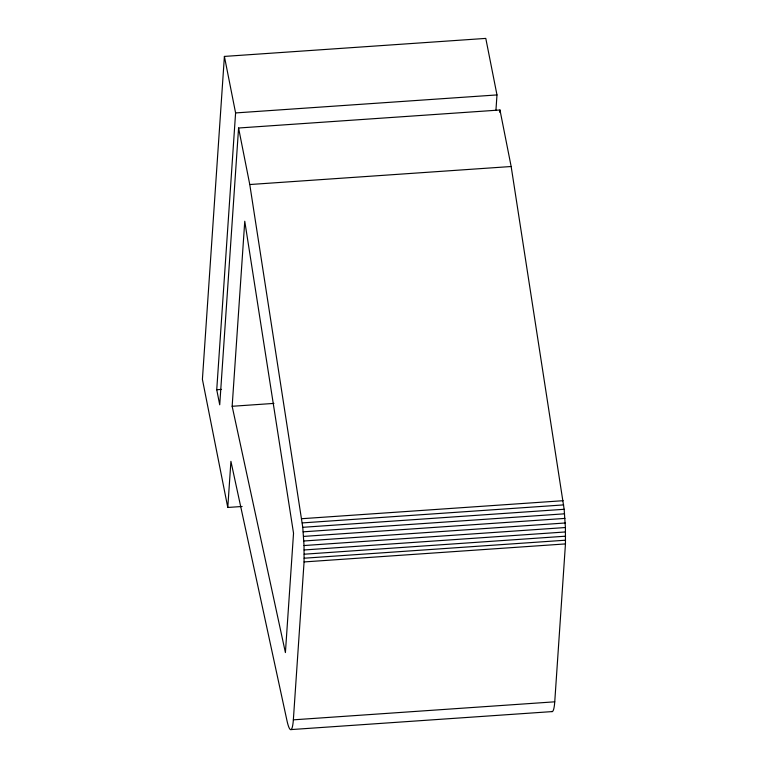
<?xml version="1.0" encoding="UTF-8"?>
<svg xmlns="http://www.w3.org/2000/svg" width="768" height="768" viewBox="0 0 768 768"><rect width="100%" height="100%" fill="white"/><g stroke="black" fill="none" stroke-linecap="round" stroke-linejoin="round"><path stroke-width="1.15" d="M242.102 506.477L227.779 507.466L230.918 461.338L287.03 720.902A36.048 4.771 86.1 0 0 293.357 719.837L304.07 561.936L304.022 545.539L302.765 527.309L249.773 184.531L238.579 128.006L499.968 109.997L511.162 166.512L564.154 509.29L565.411 527.53L565.459 543.917L554.746 701.818A36.048 4.771 86.1 0 1 551.645 711.418M495.926 110.429L496.982 94.925L485.789 38.4L224.4 56.419L202.406 379.354L227.779 507.466M238.579 128.006L219.725 404.813L216.739 389.741L235.594 112.934L224.4 56.419M232.157 406.282L244.762 221.242L293.53 533.222L285.408 652.579L232.157 406.282L273.936 403.402M499.805 112.378L499.968 109.997M235.594 112.934L496.982 94.925M249.773 184.531L511.162 166.512M216.739 389.741L221.52 389.414M301.747 518.707L563.136 500.698M302.285 522.912L563.674 504.902M302.765 527.309L564.154 509.29M303.178 531.83L564.566 513.811M303.533 536.419L564.922 518.4M303.811 541.008L565.2 522.989M304.022 545.539L565.411 527.53M304.147 549.965L565.536 531.946M304.205 554.208L565.594 536.189M304.176 558.211L565.565 540.202M304.07 561.936L565.459 543.917M293.357 719.837L554.746 701.818M290.851 729.6L552.24 711.581"/></g></svg>
